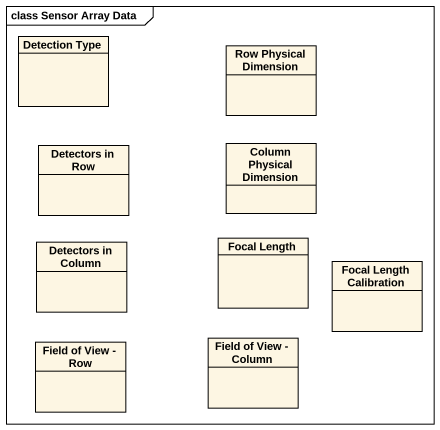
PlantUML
@startuml
mainframe class Sensor Array Data
hide circle
hide empty members
class "Detection Type" as Detection_Type
class "Row Physical Dimension" as Row_Physical_Dimension
class "Detectors in Row" as Detectors_in_Row
class "Column Physical Dimension" as Column_Physical_Dimension
class "Detectors in Column" as Detectors_in_Column
class "Focal Length" as Focal_Length
class "Focal Length Calibration" as Focal_Length_Calibration
class "Field of View - Row" as Field_of_View_Row
class "Field of View - Column" as Field_of_View_Column
@enduml
